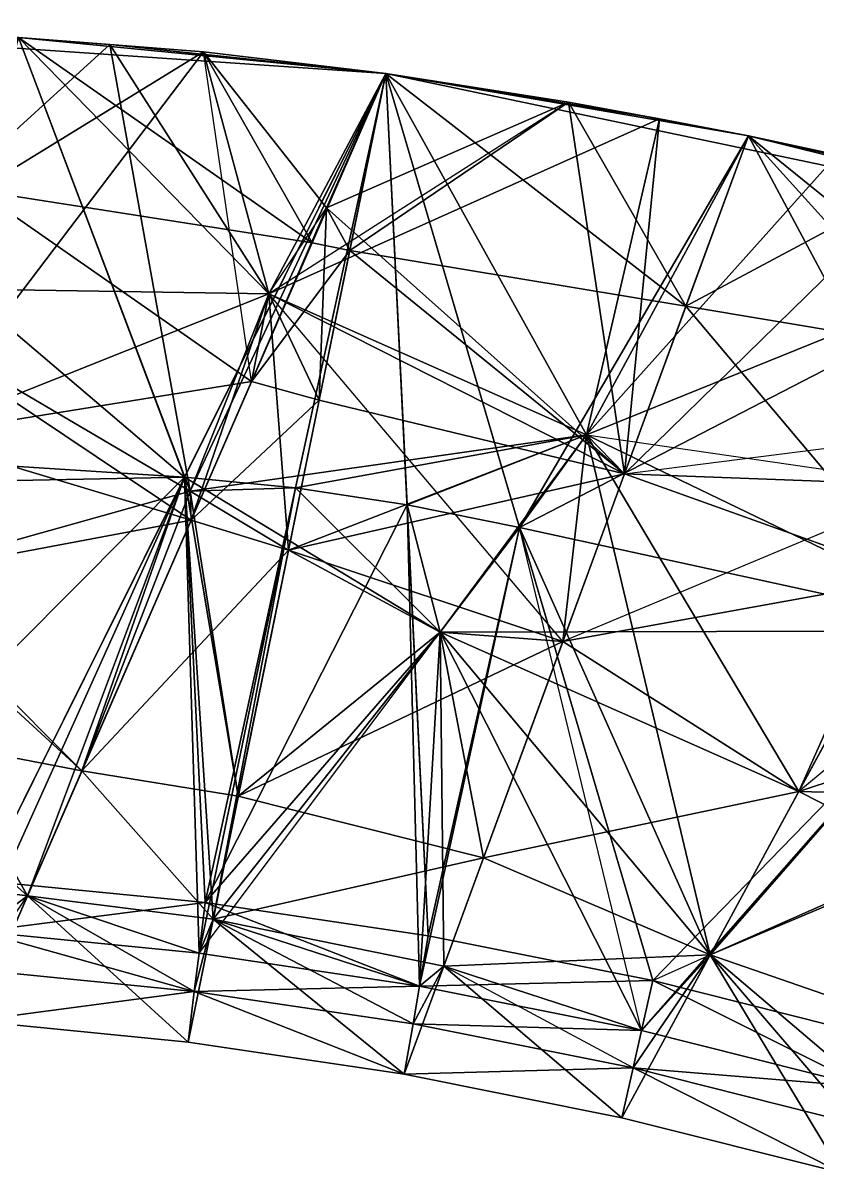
# Model space of a CAD drawing. Extents: x -1.4 to 11.7, y 16.1 to 22.5.
# Drawn here: x 1.549 to 4.86, y 17.688 to 22.48 of the extents above; entities that cross this region are included whole.
import ezdxf

# ---------------------------------------------------------------- set-up
doc = ezdxf.new("R2010")
doc.units = 0
doc.header["$MEASUREMENT"] = 0
for name, color, linetype in [('Boundaries', 101, 'CONTINUOUS'), ('Elements', 151, 'CONTINUOUS'), ('Faces', 20, 'CONTINUOUS')]:
    doc.layers.add(name, color=color, linetype=linetype)

msp = doc.modelspace()

# ---------------------------------------------------------------- linework, layer by layer
at = {"layer": 'Boundaries'}
for points in [[(0, 22.48, 58.95), (3.06, 22.27, 58.95), (1.53, 22.42, 57.86)], [(3.06, 22.27, 58.95), (0, 22.48, 58.95), (0.4608, 18.9518, 59.8327), (1.3829, 18.9062, 59.8331)], [(1.53, 22.42, 55.67), (2.3, 22.36, 55.13), (1.53, 22.42, 54.58), (0.76, 22.46, 55.13)], [(0.76, 22.46, 56.22), (1.53, 22.42, 57.13), (2.3, 22.36, 56.22), (1.53, 22.42, 55.67)], [(1.15, 22.45, 57.58), (1.53, 22.42, 57.86), (1.91, 22.39, 57.58), (1.53, 22.42, 57.13)], [(0.4465, 18.3662, 58.9016), (1.53, 22.42, 54.58), (3.06, 22.27, 54.58), (1.3401, 18.322, 58.902)], [(3.06, 22.27, 58.95), (1.91, 22.39, 57.58), (1.53, 22.42, 57.86)], [(2.3, 22.36, 56.22), (3.06, 22.27, 55.67), (2.3, 22.36, 55.13), (1.53, 22.42, 55.67)], [(1.53, 22.42, 57.13), (1.91, 22.39, 57.58), (3.06, 22.27, 56.77), (2.3, 22.36, 56.22)], [(3.06, 22.27, 54.58), (1.53, 22.42, 54.58), (2.3, 22.36, 55.13)], [(3.06, 22.27, 58.95), (4.2, 22.08, 57.58), (3.06, 22.27, 56.77), (1.91, 22.39, 57.58)], [(3.06, 22.27, 55.67), (3.82, 22.15, 55.13), (3.06, 22.27, 54.58), (2.3, 22.36, 55.13)], [(3.06, 22.27, 56.77), (3.82, 22.15, 56.22), (3.06, 22.27, 55.67), (2.3, 22.36, 56.22)], [(1.3401, 18.322, 58.902), (3.06, 22.27, 54.58), (2.2363, 18.2337, 58.9024)], [(3.06, 22.27, 58.95), (1.3829, 18.9062, 59.8331), (2.3076, 18.815, 59.8335)], [(2.2363, 18.2337, 58.9024), (3.06, 22.27, 54.58), (4.57, 22.01, 54.58), (3.1367, 18.0996, 58.903)], [(3.2367, 18.6767, 59.8341), (3.06, 22.27, 58.95), (2.3076, 18.815, 59.8335)], [(3.06, 22.27, 58.95), (4.57, 22.01, 57.86), (4.2, 22.08, 57.58)], [(3.06, 22.27, 58.95), (6.06, 21.64, 58.95), (4.57, 22.01, 57.86)], [(3.82, 22.15, 56.22), (4.57, 22.01, 55.67), (3.82, 22.15, 55.13), (3.06, 22.27, 55.67)], [(3.06, 22.27, 56.77), (4.2, 22.08, 57.58), (4.57, 22.01, 57.13), (3.82, 22.15, 56.22)], [(4.57, 22.01, 54.58), (3.06, 22.27, 54.58), (3.82, 22.15, 55.13)], [(5.115, 18.2521, 59.834), (6.06, 21.64, 58.95), (3.06, 22.27, 58.95), (4.1719, 18.4897, 59.8345)], [(4.1719, 18.4897, 59.8345), (3.06, 22.27, 58.95), (3.2367, 18.6767, 59.8341)], [(4.57, 22.01, 55.67), (5.32, 21.84, 55.13), (4.57, 22.01, 54.58), (3.82, 22.15, 55.13)], [(3.82, 22.15, 56.22), (4.57, 22.01, 57.13), (5.32, 21.84, 56.22), (4.57, 22.01, 55.67)], [(4.2, 22.08, 57.58), (4.57, 22.01, 57.86), (4.94, 21.93, 57.58), (4.57, 22.01, 57.13)], [(3.1367, 18.0996, 58.903), (4.57, 22.01, 54.58), (6.06, 21.64, 54.58), (4.043, 17.9184, 58.9033)], [(6.06, 21.64, 58.95), (4.94, 21.93, 57.58), (4.57, 22.01, 57.86)], [(5.32, 21.84, 56.22), (6.06, 21.64, 55.67), (5.32, 21.84, 55.13), (4.57, 22.01, 55.67)], [(4.57, 22.01, 57.13), (4.94, 21.93, 57.58), (6.06, 21.64, 56.77), (5.32, 21.84, 56.22)], [(6.06, 21.64, 54.58), (4.57, 22.01, 54.58), (5.32, 21.84, 55.13)], [(4.043, 17.9184, 58.9033), (6.06, 21.64, 54.58), (4.957, 17.6882, 58.9029)], [(2.2817, 18.6036, 59.4949), (1.3673, 18.6938, 59.4945), (1.3829, 18.9062, 59.8331), (2.3076, 18.815, 59.8335)], [(3.2003, 18.4668, 59.4956), (2.2817, 18.6036, 59.4949), (2.3076, 18.815, 59.8335), (3.2367, 18.6767, 59.8341)], [(2.2622, 18.4451, 59.241), (1.3557, 18.5344, 59.2406), (1.3673, 18.6938, 59.4945), (2.2817, 18.6036, 59.4949)], [(4.1251, 18.2819, 59.4959), (3.2003, 18.4668, 59.4956), (3.2367, 18.6767, 59.8341), (4.1719, 18.4897, 59.8345)], [(3.1731, 18.3094, 59.2416), (2.2622, 18.4451, 59.241), (2.2817, 18.6036, 59.4949), (3.2003, 18.4668, 59.4956)], [(2.2363, 18.2337, 58.9024), (1.3401, 18.322, 58.902), (1.3557, 18.5344, 59.2406), (2.2622, 18.4451, 59.241)], [(4.0899, 18.1261, 59.2419), (3.1731, 18.3094, 59.2416), (3.2003, 18.4668, 59.4956), (4.1251, 18.2819, 59.4959)], [(5.0575, 18.0471, 59.4954), (4.1251, 18.2819, 59.4959), (4.1719, 18.4897, 59.8345), (5.115, 18.2521, 59.834)], [(3.1367, 18.0996, 58.903), (2.2363, 18.2337, 58.9024), (2.2622, 18.4451, 59.241), (3.1731, 18.3094, 59.2416)], [(4.043, 17.9184, 58.9033), (3.1367, 18.0996, 58.903), (3.1731, 18.3094, 59.2416), (4.0899, 18.1261, 59.2419)], [(5.0144, 17.8932, 59.2415), (4.0899, 18.1261, 59.2419), (4.1251, 18.2819, 59.4959), (5.0575, 18.0471, 59.4954)], [(4.957, 17.6882, 58.9029), (4.043, 17.9184, 58.9033), (4.0899, 18.1261, 59.2419), (5.0144, 17.8932, 59.2415)]]:
    msp.add_3dface(points, dxfattribs=at)
at = {"layer": 'Elements'}
for points in [[(1.53, 22.42, 57.86), (2.2212, 20.5876, 59.3917), (3.06, 22.27, 58.95), (0, 22.48, 58.95)], [(1.53, 22.42, 57.86), (0.2305, 20.7147, 59.3916), (2.2212, 20.5876, 59.3917), (0, 22.48, 58.95)], [(0.2305, 20.7147, 59.3916), (1.53, 22.42, 57.86), (2.2212, 20.5876, 59.3917), (0.6059, 20.5552, 57.8995)], [(1.53, 22.42, 57.86), (2.2445, 20.5293, 57.8656), (2.2212, 20.5876, 59.3917), (0.6059, 20.5552, 57.8995)], [(0.7995, 21.3798, 57.2914), (2.2445, 20.5293, 57.8656), (1.53, 22.42, 57.86), (0.6059, 20.5552, 57.8995)], [(1.53, 22.42, 57.86), (0.7995, 21.3798, 57.2914), (1.91, 22.39, 57.58), (2.2445, 20.5293, 57.8656)], [(1.91, 22.39, 57.58), (0.7995, 21.3798, 57.2914), (1.53, 22.42, 57.13), (2.5723, 21.3517, 56.9787)], [(1.91, 22.39, 57.58), (1.53, 22.42, 57.86), (1.53, 22.42, 57.13), (0.7995, 21.3798, 57.2914)], [(1.53, 22.42, 57.13), (0.7995, 21.3798, 57.2914), (1.0858, 20.758, 56.3518), (2.5723, 21.3517, 56.9787)], [(0.7995, 21.3798, 57.2914), (2.5723, 21.3517, 56.9787), (1.91, 22.39, 57.58), (2.2445, 20.5293, 57.8656)], [(1.53, 22.42, 55.67), (1.0858, 20.758, 56.3518), (2.3, 22.36, 56.22), (1.53, 22.42, 57.13)], [(1.53, 22.42, 55.67), (1.0858, 20.758, 56.3518), (1.3595, 21.7819, 55.2602), (2.3, 22.36, 56.22)], [(1.0858, 20.758, 56.3518), (2.3, 22.36, 56.22), (1.53, 22.42, 57.13), (2.5723, 21.3517, 56.9787)], [(1.53, 22.42, 54.58), (1.3595, 21.7819, 55.2602), (2.7525, 21.564, 55.3529), (2.3, 22.36, 55.13)], [(1.53, 22.42, 55.67), (1.3595, 21.7819, 55.2602), (2.7525, 21.564, 55.3529), (2.3, 22.36, 56.22)], [(2.3, 22.36, 55.13), (1.3595, 21.7819, 55.2602), (2.7525, 21.564, 55.3529), (1.53, 22.42, 55.67)], [(1.53, 22.42, 55.67), (1.3595, 21.7819, 55.2602), (1.53, 22.42, 54.58), (2.3, 22.36, 55.13)], [(1.53, 22.42, 57.13), (2.3, 22.36, 56.22), (1.91, 22.39, 57.58), (2.5723, 21.3517, 56.9787)], [(2.3, 22.36, 56.22), (2.7525, 21.564, 55.3529), (1.53, 22.42, 55.67), (2.3, 22.36, 55.13)], [(3.06, 22.27, 58.95), (1.53, 22.42, 57.86), (1.91, 22.39, 57.58), (2.2445, 20.5293, 57.8656)], [(2.2212, 20.5876, 59.3917), (1.53, 22.42, 57.86), (3.06, 22.27, 58.95), (2.2445, 20.5293, 57.8656)], [(2.3, 22.36, 55.13), (1.53, 22.42, 54.58), (3.06, 22.27, 54.58), (2.7525, 21.564, 55.3529)], [(3.06, 22.27, 58.95), (1.91, 22.39, 57.58), (3.06, 22.27, 56.77), (2.5723, 21.3517, 56.9787)], [(2.3, 22.36, 56.22), (3.06, 22.27, 56.77), (1.91, 22.39, 57.58), (2.5723, 21.3517, 56.9787)], [(1.91, 22.39, 57.58), (2.5723, 21.3517, 56.9787), (3.06, 22.27, 58.95), (2.2445, 20.5293, 57.8656)], [(1.3595, 21.7819, 55.2602), (2.5006, 20.9859, 55.9858), (2.3, 22.36, 56.22), (1.0858, 20.758, 56.3518)], [(2.5006, 20.9859, 55.9858), (2.3, 22.36, 56.22), (1.0858, 20.758, 56.3518), (2.5723, 21.3517, 56.9787)], [(2.5006, 20.9859, 55.9858), (1.3595, 21.7819, 55.2602), (2.3, 22.36, 56.22), (2.7525, 21.564, 55.3529)], [(2.3, 22.36, 56.22), (2.5723, 21.3517, 56.9787), (2.5006, 20.9859, 55.9858), (2.8133, 21.71, 56.22)], [(2.5006, 20.9859, 55.9858), (2.7525, 21.564, 55.3529), (2.3, 22.36, 56.22), (2.8133, 21.71, 56.22)], [(2.3, 22.36, 56.22), (2.7525, 21.564, 55.3529), (3.06, 22.27, 55.67), (2.8133, 21.71, 56.22)], [(3.06, 22.27, 55.67), (2.7525, 21.564, 55.3529), (2.3, 22.36, 55.13), (3.06, 22.27, 54.58)], [(3.06, 22.27, 56.77), (2.5723, 21.3517, 56.9787), (2.3, 22.36, 56.22), (2.8133, 21.71, 56.22)], [(2.3, 22.36, 56.22), (2.7525, 21.564, 55.3529), (2.3, 22.36, 55.13), (3.06, 22.27, 55.67)], [(3.06, 22.27, 56.77), (2.3, 22.36, 56.22), (3.06, 22.27, 55.67), (2.8133, 21.71, 56.22)], [(2.6839, 20.5432, 59.3916), (2.2212, 20.5876, 59.3917), (3.06, 22.27, 58.95), (2.2445, 20.5293, 57.8656)], [(3.06, 22.27, 58.95), (3.8962, 20.7637, 58.0456), (2.6839, 20.5432, 59.3916), (2.2445, 20.5293, 57.8656)], [(2.5723, 21.3517, 56.9787), (3.8962, 20.7637, 58.0456), (3.06, 22.27, 58.95), (2.2445, 20.5293, 57.8656)], [(3.06, 22.27, 58.95), (3.06, 22.27, 56.77), (4.2, 22.08, 57.58), (2.5723, 21.3517, 56.9787)], [(3.82, 22.15, 56.22), (2.5723, 21.3517, 56.9787), (3.06, 22.27, 56.77), (2.8133, 21.71, 56.22)], [(3.06, 22.27, 58.95), (2.5723, 21.3517, 56.9787), (4.2, 22.08, 57.58), (3.8962, 20.7637, 58.0456)], [(4.2, 22.08, 57.58), (3.06, 22.27, 56.77), (3.82, 22.15, 56.22), (2.5723, 21.3517, 56.9787)], [(3.1484, 20.4729, 59.3922), (2.6839, 20.5432, 59.3916), (3.06, 22.27, 58.95), (3.8962, 20.7637, 58.0456)], [(3.06, 22.27, 55.67), (2.7525, 21.564, 55.3529), (2.9094, 21.532, 55.3703), (2.8133, 21.71, 56.22)], [(3.06, 22.27, 54.58), (2.9094, 21.532, 55.3703), (3.06, 22.27, 55.67), (2.7525, 21.564, 55.3529)], [(2.9094, 21.532, 55.3703), (3.82, 22.15, 56.22), (3.06, 22.27, 55.67), (2.8133, 21.71, 56.22)], [(3.82, 22.15, 56.22), (3.06, 22.27, 56.77), (3.06, 22.27, 55.67), (2.8133, 21.71, 56.22)], [(2.9094, 21.532, 55.3703), (3.06, 22.27, 54.58), (3.06, 22.27, 55.67), (3.82, 22.15, 55.13)], [(3.06, 22.27, 55.67), (2.9094, 21.532, 55.3703), (3.82, 22.15, 55.13), (3.82, 22.15, 56.22)], [(3.06, 22.27, 54.58), (4.3097, 21.2999, 55.365), (3.82, 22.15, 55.13), (2.9094, 21.532, 55.3703)], [(3.06, 22.27, 54.58), (4.3097, 21.2999, 55.365), (4.57, 22.01, 54.58), (3.82, 22.15, 55.13)], [(3.1484, 20.4729, 59.3922), (3.06, 22.27, 58.95), (3.6165, 20.3781, 59.3926), (3.8962, 20.7637, 58.0456)], [(3.6165, 20.3781, 59.3926), (3.06, 22.27, 58.95), (4.57, 22.01, 57.86), (3.8962, 20.7637, 58.0456)], [(4.57, 22.01, 57.86), (3.06, 22.27, 58.95), (4.2, 22.08, 57.58), (3.8962, 20.7637, 58.0456)], [(4.57, 22.01, 57.86), (3.6165, 20.3781, 59.3926), (6.06, 21.64, 58.95), (3.06, 22.27, 58.95)], [(4.0539, 20.602, 56.1366), (4.2, 22.08, 57.58), (3.82, 22.15, 56.22), (2.5723, 21.3517, 56.9787)], [(2.8133, 21.71, 56.22), (4.0539, 20.602, 56.1366), (3.82, 22.15, 56.22), (2.5723, 21.3517, 56.9787)], [(2.8133, 21.71, 56.22), (4.0539, 20.602, 56.1366), (2.9094, 21.532, 55.3703), (3.82, 22.15, 56.22)], [(4.3097, 21.2999, 55.365), (4.0539, 20.602, 56.1366), (3.82, 22.15, 56.22), (2.9094, 21.532, 55.3703)], [(3.82, 22.15, 55.13), (4.3097, 21.2999, 55.365), (3.82, 22.15, 56.22), (2.9094, 21.532, 55.3703)], [(4.3097, 21.2999, 55.365), (3.82, 22.15, 55.13), (3.82, 22.15, 56.22), (4.57, 22.01, 55.67)], [(3.82, 22.15, 56.22), (4.0539, 20.602, 56.1366), (4.3097, 21.2999, 55.365), (4.57, 22.01, 55.67)], [(4.2, 22.08, 57.58), (4.0539, 20.602, 56.1366), (3.82, 22.15, 56.22), (4.57, 22.01, 57.13)], [(4.57, 22.01, 57.13), (3.82, 22.15, 56.22), (4.57, 22.01, 55.67), (4.0539, 20.602, 56.1366)], [(3.82, 22.15, 55.13), (4.3097, 21.2999, 55.365), (4.57, 22.01, 54.58), (4.57, 22.01, 55.67)], [(4.2, 22.08, 57.58), (4.0539, 20.602, 56.1366), (3.8962, 20.7637, 58.0456), (2.5723, 21.3517, 56.9787)], [(4.57, 22.01, 57.86), (4.2, 22.08, 57.58), (4.57, 22.01, 57.13), (3.8962, 20.7637, 58.0456)], [(4.2, 22.08, 57.58), (4.0539, 20.602, 56.1366), (4.57, 22.01, 57.13), (3.8962, 20.7637, 58.0456)], [(6.06, 21.64, 58.95), (3.6165, 20.3781, 59.3926), (4.57, 22.01, 57.86), (3.8962, 20.7637, 58.0456)], [(4.57, 22.01, 57.86), (5.3491, 20.5527, 57.6741), (6.06, 21.64, 58.95), (3.8962, 20.7637, 58.0456)], [(4.94, 21.93, 57.58), (5.3491, 20.5527, 57.6741), (4.57, 22.01, 57.86), (3.8962, 20.7637, 58.0456)], [(4.57, 22.01, 57.13), (5.3491, 20.5527, 57.6741), (4.94, 21.93, 57.58), (3.8962, 20.7637, 58.0456)], [(4.0539, 20.602, 56.1366), (3.8962, 20.7637, 58.0456), (5.3491, 20.5527, 57.6741), (4.57, 22.01, 57.13)], [(4.57, 22.01, 57.13), (4.94, 21.93, 57.58), (4.57, 22.01, 57.86), (3.8962, 20.7637, 58.0456)], [(5.32, 21.84, 56.22), (4.0539, 20.602, 56.1366), (4.57, 22.01, 55.67), (4.3097, 21.2999, 55.365)], [(5.3491, 20.5527, 57.6741), (4.0539, 20.602, 56.1366), (4.57, 22.01, 57.13), (5.6585, 20.8057, 56.8363)], [(5.32, 21.84, 56.22), (4.57, 22.01, 57.13), (4.57, 22.01, 55.67), (4.0539, 20.602, 56.1366)], [(5.32, 21.84, 56.22), (4.0539, 20.602, 56.1366), (5.6585, 20.8057, 56.8363), (4.57, 22.01, 57.13)], [(5.32, 21.84, 55.13), (4.3097, 21.2999, 55.365), (4.57, 22.01, 54.58), (5.7452, 21.0592, 55.2547)], [(4.3097, 21.2999, 55.365), (5.32, 21.84, 56.22), (5.32, 21.84, 55.13), (4.57, 22.01, 55.67)], [(5.32, 21.84, 55.13), (4.3097, 21.2999, 55.365), (4.57, 22.01, 55.67), (4.57, 22.01, 54.58)], [(4.57, 22.01, 54.58), (5.7452, 21.0592, 55.2547), (6.06, 21.64, 54.58), (5.32, 21.84, 55.13)], [(6.06, 21.64, 58.95), (4.57, 22.01, 57.86), (4.94, 21.93, 57.58), (5.3491, 20.5527, 57.6741)], [(5.32, 21.84, 56.22), (4.94, 21.93, 57.58), (4.57, 22.01, 57.13), (5.6585, 20.8057, 56.8363)], [(4.94, 21.93, 57.58), (5.3491, 20.5527, 57.6741), (4.57, 22.01, 57.13), (5.6585, 20.8057, 56.8363)], [(5.32, 21.84, 56.22), (4.0539, 20.602, 56.1366), (4.3097, 21.2999, 55.365), (5.2627, 20.1688, 56.2891)], [(4.0539, 20.602, 56.1366), (5.32, 21.84, 56.22), (5.6585, 20.8057, 56.8363), (5.2627, 20.1688, 56.2891)], [(5.32, 21.84, 56.22), (5.7452, 21.0592, 55.2547), (5.2627, 20.1688, 56.2891), (4.3097, 21.2999, 55.365)], [(5.32, 21.84, 56.22), (4.3097, 21.2999, 55.365), (5.32, 21.84, 55.13), (5.7452, 21.0592, 55.2547)], [(2.7821, 20.9081, 56.0384), (2.9094, 21.532, 55.3703), (2.5006, 20.9859, 55.9858), (2.8133, 21.71, 56.22)], [(2.5006, 20.9859, 55.9858), (2.5723, 21.3517, 56.9787), (2.7821, 20.9081, 56.0384), (2.8133, 21.71, 56.22)], [(2.9094, 21.532, 55.3703), (2.7525, 21.564, 55.3529), (2.5006, 20.9859, 55.9858), (2.8133, 21.71, 56.22)], [(2.8133, 21.71, 56.22), (4.0539, 20.602, 56.1366), (2.5723, 21.3517, 56.9787), (2.7821, 20.9081, 56.0384)], [(4.0539, 20.602, 56.1366), (2.8133, 21.71, 56.22), (2.9094, 21.532, 55.3703), (2.7821, 20.9081, 56.0384)], [(5.5877, 19.9467, 59.3918), (3.6165, 20.3781, 59.3926), (6.06, 21.64, 58.95), (3.8962, 20.7637, 58.0456)], [(6.06, 21.64, 58.95), (5.3491, 20.5527, 57.6741), (5.5877, 19.9467, 59.3918), (3.8962, 20.7637, 58.0456)], [(0.926, 20.1602, 56.9891), (2.2445, 20.5293, 57.8656), (0.7995, 21.3798, 57.2914), (0.6059, 20.5552, 57.8995)], [(2.2489, 20.4081, 56.6183), (0.7995, 21.3798, 57.2914), (0.926, 20.1602, 56.9891), (2.2445, 20.5293, 57.8656)], [(2.2489, 20.4081, 56.6183), (2.5723, 21.3517, 56.9787), (0.7995, 21.3798, 57.2914), (2.2445, 20.5293, 57.8656)], [(1.0858, 20.758, 56.3518), (0.7995, 21.3798, 57.2914), (2.2489, 20.4081, 56.6183), (2.5723, 21.3517, 56.9787)], [(0.926, 20.1602, 56.9891), (2.2489, 20.4081, 56.6183), (1.0858, 20.758, 56.3518), (0.7995, 21.3798, 57.2914)], [(2.5006, 20.9859, 55.9858), (1.0858, 20.758, 56.3518), (2.2489, 20.4081, 56.6183), (2.5723, 21.3517, 56.9787)], [(2.6546, 20.2836, 56.7072), (3.8962, 20.7637, 58.0456), (2.5723, 21.3517, 56.9787), (2.2445, 20.5293, 57.8656)], [(2.6546, 20.2836, 56.7072), (2.5723, 21.3517, 56.9787), (2.2489, 20.4081, 56.6183), (2.2445, 20.5293, 57.8656)], [(2.6546, 20.2836, 56.7072), (2.7821, 20.9081, 56.0384), (2.2489, 20.4081, 56.6183), (2.5723, 21.3517, 56.9787)], [(2.5006, 20.9859, 55.9858), (2.2489, 20.4081, 56.6183), (2.7821, 20.9081, 56.0384), (2.5723, 21.3517, 56.9787)], [(2.6546, 20.2836, 56.7072), (3.7977, 19.9029, 56.9095), (4.0539, 20.602, 56.1366), (2.5723, 21.3517, 56.9787)], [(2.5723, 21.3517, 56.9787), (2.7821, 20.9081, 56.0384), (4.0539, 20.602, 56.1366), (2.6546, 20.2836, 56.7072)], [(3.7977, 19.9029, 56.9095), (2.5723, 21.3517, 56.9787), (2.6546, 20.2836, 56.7072), (3.8962, 20.7637, 58.0456)], [(3.8962, 20.7637, 58.0456), (4.0539, 20.602, 56.1366), (3.7977, 19.9029, 56.9095), (2.5723, 21.3517, 56.9787)], [(5.2627, 20.1688, 56.2891), (4.0539, 20.602, 56.1366), (5.3491, 20.5527, 57.6741), (5.6585, 20.8057, 56.8363)], [(2.6839, 20.5432, 59.3916), (2.2445, 20.5293, 57.8656), (3.8962, 20.7637, 58.0456), (3.2855, 19.9421, 58.4413)], [(3.8962, 20.7637, 58.0456), (2.2445, 20.5293, 57.8656), (2.6546, 20.2836, 56.7072), (3.2855, 19.9421, 58.4413)], [(3.7977, 19.9029, 56.9095), (3.8962, 20.7637, 58.0456), (2.6546, 20.2836, 56.7072), (3.2855, 19.9421, 58.4413)], [(2.6839, 20.5432, 59.3916), (3.8962, 20.7637, 58.0456), (3.1484, 20.4729, 59.3922), (3.2855, 19.9421, 58.4413)], [(3.1484, 20.4729, 59.3922), (3.8962, 20.7637, 58.0456), (3.6165, 20.3781, 59.3926), (3.2855, 19.9421, 58.4413)], [(4.7795, 19.2773, 57.3248), (3.8962, 20.7637, 58.0456), (3.7977, 19.9029, 56.9095), (3.2855, 19.9421, 58.4413)], [(4.4111, 18.5975, 58.1144), (3.8962, 20.7637, 58.0456), (4.7795, 19.2773, 57.3248), (3.2855, 19.9421, 58.4413)], [(3.6165, 20.3781, 59.3926), (3.8962, 20.7637, 58.0456), (5.5877, 19.9467, 59.3918), (3.2855, 19.9421, 58.4413)], [(5.5877, 19.9467, 59.3918), (3.8962, 20.7637, 58.0456), (4.4111, 18.5975, 58.1144), (3.2855, 19.9421, 58.4413)], [(4.7795, 19.2773, 57.3248), (5.3491, 20.5527, 57.6741), (3.7977, 19.9029, 56.9095), (3.8962, 20.7637, 58.0456)], [(3.8962, 20.7637, 58.0456), (4.0539, 20.602, 56.1366), (5.3491, 20.5527, 57.6741), (3.7977, 19.9029, 56.9095)], [(5.5877, 19.9467, 59.3918), (5.3491, 20.5527, 57.6741), (4.7795, 19.2773, 57.3248), (3.8962, 20.7637, 58.0456)], [(4.4111, 18.5975, 58.1144), (5.5877, 19.9467, 59.3918), (4.7795, 19.2773, 57.3248), (3.8962, 20.7637, 58.0456)], [(0.6061, 18.9633, 58.2651), (1.3829, 18.9062, 59.8331), (2.2212, 20.5876, 59.3917), (0.2305, 20.7147, 59.3916)], [(0.6061, 18.9633, 58.2651), (2.2212, 20.5876, 59.3917), (0.6059, 20.5552, 57.8995), (0.2305, 20.7147, 59.3916)], [(2.2212, 20.5876, 59.3917), (0.6061, 18.9633, 58.2651), (0.6059, 20.5552, 57.8995), (1.5674, 18.8437, 58.3309)], [(2.2212, 20.5876, 59.3917), (2.2445, 20.5293, 57.8656), (1.7943, 19.3645, 57.7607), (0.6059, 20.5552, 57.8995)], [(2.2212, 20.5876, 59.3917), (1.7943, 19.3645, 57.7607), (1.5674, 18.8437, 58.3309), (0.6059, 20.5552, 57.8995)], [(1.3673, 18.6938, 59.4945), (2.2212, 20.5876, 59.3917), (0.6061, 18.9633, 58.2651), (1.3829, 18.9062, 59.8331)], [(2.2212, 20.5876, 59.3917), (1.3673, 18.6938, 59.4945), (0.6061, 18.9633, 58.2651), (1.5674, 18.8437, 58.3309)], [(2.2212, 20.5876, 59.3917), (1.5674, 18.8437, 58.3309), (2.2817, 18.6036, 59.4949), (1.3673, 18.6938, 59.4945)], [(2.2817, 18.6036, 59.4949), (2.2212, 20.5876, 59.3917), (1.3673, 18.6938, 59.4945), (2.3076, 18.815, 59.8335)], [(2.2212, 20.5876, 59.3917), (1.3673, 18.6938, 59.4945), (2.3076, 18.815, 59.8335), (1.3829, 18.9062, 59.8331)], [(2.2212, 20.5876, 59.3917), (2.3409, 18.7461, 58.3537), (2.2817, 18.6036, 59.4949), (1.5674, 18.8437, 58.3309)], [(2.3409, 18.7461, 58.3537), (2.2212, 20.5876, 59.3917), (1.7943, 19.3645, 57.7607), (1.5674, 18.8437, 58.3309)], [(2.4454, 19.2581, 57.8054), (1.7943, 19.3645, 57.7607), (2.2212, 20.5876, 59.3917), (2.2445, 20.5293, 57.8656)], [(2.2212, 20.5876, 59.3917), (2.4454, 19.2581, 57.8054), (2.3409, 18.7461, 58.3537), (1.7943, 19.3645, 57.7607)], [(2.3409, 18.7461, 58.3537), (2.6839, 20.5432, 59.3916), (2.2212, 20.5876, 59.3917), (2.2817, 18.6036, 59.4949)], [(2.6839, 20.5432, 59.3916), (2.3409, 18.7461, 58.3537), (2.2212, 20.5876, 59.3917), (3.2855, 19.9421, 58.4413)], [(2.2817, 18.6036, 59.4949), (2.6839, 20.5432, 59.3916), (2.2212, 20.5876, 59.3917), (2.3076, 18.815, 59.8335)], [(2.3409, 18.7461, 58.3537), (2.4454, 19.2581, 57.8054), (2.2212, 20.5876, 59.3917), (3.2855, 19.9421, 58.4413)], [(2.2212, 20.5876, 59.3917), (2.2445, 20.5293, 57.8656), (2.6839, 20.5432, 59.3916), (3.2855, 19.9421, 58.4413)], [(2.4454, 19.2581, 57.8054), (2.2445, 20.5293, 57.8656), (2.2212, 20.5876, 59.3917), (3.2855, 19.9421, 58.4413)], [(4.0539, 20.602, 56.1366), (5.2627, 20.1688, 56.2891), (5.3491, 20.5527, 57.6741), (3.7977, 19.9029, 56.9095)], [(1.7943, 19.3645, 57.7607), (2.2445, 20.5293, 57.8656), (0.926, 20.1602, 56.9891), (0.6059, 20.5552, 57.8995)], [(0.926, 20.1602, 56.9891), (0.766, 19.5613, 57.6275), (1.7943, 19.3645, 57.7607), (0.6059, 20.5552, 57.8995)], [(0.766, 19.5613, 57.6275), (0.6061, 18.9633, 58.2651), (1.5674, 18.8437, 58.3309), (0.6059, 20.5552, 57.8995)], [(1.7943, 19.3645, 57.7607), (0.766, 19.5613, 57.6275), (1.5674, 18.8437, 58.3309), (0.6059, 20.5552, 57.8995)], [(0.926, 20.1602, 56.9891), (1.7943, 19.3645, 57.7607), (2.2489, 20.4081, 56.6183), (2.2445, 20.5293, 57.8656)], [(2.6546, 20.2836, 56.7072), (1.7943, 19.3645, 57.7607), (2.4454, 19.2581, 57.8054), (2.2445, 20.5293, 57.8656)], [(2.2489, 20.4081, 56.6183), (1.7943, 19.3645, 57.7607), (2.6546, 20.2836, 56.7072), (2.2445, 20.5293, 57.8656)], [(2.6546, 20.2836, 56.7072), (2.2445, 20.5293, 57.8656), (2.4454, 19.2581, 57.8054), (3.2855, 19.9421, 58.4413)], [(2.6839, 20.5432, 59.3916), (2.2817, 18.6036, 59.4949), (2.3409, 18.7461, 58.3537), (3.2855, 19.9421, 58.4413)], [(2.6839, 20.5432, 59.3916), (2.3076, 18.815, 59.8335), (2.2817, 18.6036, 59.4949), (3.2855, 19.9421, 58.4413)], [(3.1484, 20.4729, 59.3922), (2.3076, 18.815, 59.8335), (2.6839, 20.5432, 59.3916), (3.2855, 19.9421, 58.4413)], [(3.7977, 19.9029, 56.9095), (4.7795, 19.2773, 57.3248), (5.2627, 20.1688, 56.2891), (5.3491, 20.5527, 57.6741)], [(4.7795, 19.2773, 57.3248), (5.9507, 19.2468, 58.3937), (5.3237, 19.0019, 57.4657), (5.3491, 20.5527, 57.6741)], [(5.5877, 19.9467, 59.3918), (5.9507, 19.2468, 58.3937), (4.7795, 19.2773, 57.3248), (5.3491, 20.5527, 57.6741)], [(4.7795, 19.2773, 57.3248), (5.464, 19.5048, 56.9157), (5.2627, 20.1688, 56.2891), (5.3491, 20.5527, 57.6741)], [(5.3237, 19.0019, 57.4657), (4.7795, 19.2773, 57.3248), (5.3491, 20.5527, 57.6741), (5.464, 19.5048, 56.9157)], [(3.1484, 20.4729, 59.3922), (3.2003, 18.4668, 59.4956), (2.3076, 18.815, 59.8335), (3.2855, 19.9421, 58.4413)], [(3.2003, 18.4668, 59.4956), (3.1484, 20.4729, 59.3922), (2.3076, 18.815, 59.8335), (3.2367, 18.6767, 59.8341)], [(3.1484, 20.4729, 59.3922), (3.6165, 20.3781, 59.3926), (3.2003, 18.4668, 59.4956), (3.2855, 19.9421, 58.4413)], [(3.6165, 20.3781, 59.3926), (3.1484, 20.4729, 59.3922), (3.2003, 18.4668, 59.4956), (3.2367, 18.6767, 59.8341)], [(4.1251, 18.2819, 59.4959), (3.2003, 18.4668, 59.4956), (3.6165, 20.3781, 59.3926), (3.2855, 19.9421, 58.4413)], [(3.2003, 18.4668, 59.4956), (4.1251, 18.2819, 59.4959), (3.6165, 20.3781, 59.3926), (4.1719, 18.4897, 59.8345)], [(3.2003, 18.4668, 59.4956), (3.6165, 20.3781, 59.3926), (3.2367, 18.6767, 59.8341), (4.1719, 18.4897, 59.8345)], [(3.6165, 20.3781, 59.3926), (4.4111, 18.5975, 58.1144), (4.1251, 18.2819, 59.4959), (3.2855, 19.9421, 58.4413)], [(3.6165, 20.3781, 59.3926), (5.5877, 19.9467, 59.3918), (4.4111, 18.5975, 58.1144), (3.2855, 19.9421, 58.4413)], [(4.1719, 18.4897, 59.8345), (4.4111, 18.5975, 58.1144), (4.1251, 18.2819, 59.4959), (3.6165, 20.3781, 59.3926)], [(4.1719, 18.4897, 59.8345), (4.4111, 18.5975, 58.1144), (3.6165, 20.3781, 59.3926), (5.5877, 19.9467, 59.3918)], [(2.4454, 19.2581, 57.8054), (3.7977, 19.9029, 56.9095), (2.6546, 20.2836, 56.7072), (3.2855, 19.9421, 58.4413)], [(2.3409, 18.7461, 58.3537), (2.2817, 18.6036, 59.4949), (3.2003, 18.4668, 59.4956), (3.2855, 19.9421, 58.4413)], [(2.3076, 18.815, 59.8335), (3.2003, 18.4668, 59.4956), (2.2817, 18.6036, 59.4949), (3.2855, 19.9421, 58.4413)], [(3.467, 19.0008, 57.9067), (2.4454, 19.2581, 57.8054), (2.3409, 18.7461, 58.3537), (3.2855, 19.9421, 58.4413)], [(3.2855, 19.9421, 58.4413), (3.302, 18.5506, 58.4044), (2.3409, 18.7461, 58.3537), (3.467, 19.0008, 57.9067)], [(3.302, 18.5506, 58.4044), (2.3409, 18.7461, 58.3537), (3.2003, 18.4668, 59.4956), (3.2855, 19.9421, 58.4413)], [(3.7977, 19.9029, 56.9095), (2.4454, 19.2581, 57.8054), (3.467, 19.0008, 57.9067), (3.2855, 19.9421, 58.4413)], [(3.302, 18.5506, 58.4044), (4.1251, 18.2819, 59.4959), (3.2855, 19.9421, 58.4413), (3.2003, 18.4668, 59.4956)], [(4.7795, 19.2773, 57.3248), (3.7977, 19.9029, 56.9095), (3.467, 19.0008, 57.9067), (3.2855, 19.9421, 58.4413)], [(3.2855, 19.9421, 58.4413), (3.302, 18.5506, 58.4044), (4.4111, 18.5975, 58.1144), (4.1251, 18.2819, 59.4959)], [(3.302, 18.5506, 58.4044), (3.2855, 19.9421, 58.4413), (4.4111, 18.5975, 58.1144), (3.467, 19.0008, 57.9067)], [(4.7795, 19.2773, 57.3248), (3.467, 19.0008, 57.9067), (4.4111, 18.5975, 58.1144), (3.2855, 19.9421, 58.4413)], [(5.0575, 18.0471, 59.4954), (5.5877, 19.9467, 59.3918), (4.1251, 18.2819, 59.4959), (4.1719, 18.4897, 59.8345)], [(5.0575, 18.0471, 59.4954), (4.4111, 18.5975, 58.1144), (4.1251, 18.2819, 59.4959), (5.5877, 19.9467, 59.3918)], [(4.1719, 18.4897, 59.8345), (4.4111, 18.5975, 58.1144), (5.5877, 19.9467, 59.3918), (4.1251, 18.2819, 59.4959)], [(5.5877, 19.9467, 59.3918), (5.0575, 18.0471, 59.4954), (5.115, 18.2521, 59.834), (4.1719, 18.4897, 59.8345)], [(5.0575, 18.0471, 59.4954), (5.1403, 18.345, 58.1843), (4.4111, 18.5975, 58.1144), (5.5877, 19.9467, 59.3918)], [(5.5877, 19.9467, 59.3918), (5.1403, 18.345, 58.1843), (4.4111, 18.5975, 58.1144), (5.9507, 19.2468, 58.3937)], [(5.5877, 19.9467, 59.3918), (4.4111, 18.5975, 58.1144), (4.7795, 19.2773, 57.3248), (5.9507, 19.2468, 58.3937)], [(4.4111, 18.5975, 58.1144), (5.3237, 19.0019, 57.4657), (4.7795, 19.2773, 57.3248), (5.9507, 19.2468, 58.3937)], [(5.1403, 18.345, 58.1843), (5.3237, 19.0019, 57.4657), (4.4111, 18.5975, 58.1144), (5.9507, 19.2468, 58.3937)], [(1.3401, 18.322, 58.902), (0.6061, 18.9633, 58.2651), (1.3557, 18.5344, 59.2406), (1.5674, 18.8437, 58.3309)], [(0.6061, 18.9633, 58.2651), (1.5674, 18.8437, 58.3309), (1.3673, 18.6938, 59.4945), (1.3557, 18.5344, 59.2406)], [(1.3401, 18.322, 58.902), (2.2622, 18.4451, 59.241), (2.2363, 18.2337, 58.9024), (1.5674, 18.8437, 58.3309)], [(1.3401, 18.322, 58.902), (1.3557, 18.5344, 59.2406), (2.2622, 18.4451, 59.241), (1.5674, 18.8437, 58.3309)], [(1.3673, 18.6938, 59.4945), (1.5674, 18.8437, 58.3309), (2.2622, 18.4451, 59.241), (1.3557, 18.5344, 59.2406)], [(2.2817, 18.6036, 59.4949), (1.5674, 18.8437, 58.3309), (2.2622, 18.4451, 59.241), (1.3673, 18.6938, 59.4945)], [(2.2817, 18.6036, 59.4949), (2.3409, 18.7461, 58.3537), (2.2622, 18.4451, 59.241), (1.5674, 18.8437, 58.3309)], [(2.2363, 18.2337, 58.9024), (1.5674, 18.8437, 58.3309), (2.2622, 18.4451, 59.241), (2.3409, 18.7461, 58.3537)], [(2.2363, 18.2337, 58.9024), (2.2622, 18.4451, 59.241), (3.1367, 18.0996, 58.903), (2.3409, 18.7461, 58.3537)], [(3.1731, 18.3094, 59.2416), (2.3409, 18.7461, 58.3537), (3.1367, 18.0996, 58.903), (2.2622, 18.4451, 59.241)], [(2.2817, 18.6036, 59.4949), (2.3409, 18.7461, 58.3537), (3.2003, 18.4668, 59.4956), (2.2622, 18.4451, 59.241)], [(3.2003, 18.4668, 59.4956), (2.3409, 18.7461, 58.3537), (3.1731, 18.3094, 59.2416), (2.2622, 18.4451, 59.241)], [(2.3409, 18.7461, 58.3537), (3.302, 18.5506, 58.4044), (3.2003, 18.4668, 59.4956), (3.1731, 18.3094, 59.2416)], [(3.1367, 18.0996, 58.903), (2.3409, 18.7461, 58.3537), (3.1731, 18.3094, 59.2416), (3.302, 18.5506, 58.4044)], [(4.1251, 18.2819, 59.4959), (3.302, 18.5506, 58.4044), (4.4111, 18.5975, 58.1144), (4.0899, 18.1261, 59.2419)], [(4.0899, 18.1261, 59.2419), (4.043, 17.9184, 58.9033), (3.302, 18.5506, 58.4044), (4.4111, 18.5975, 58.1144)], [(4.957, 17.6882, 58.9029), (4.0899, 18.1261, 59.2419), (4.4111, 18.5975, 58.1144), (4.043, 17.9184, 58.9033)], [(5.0575, 18.0471, 59.4954), (4.4111, 18.5975, 58.1144), (5.0144, 17.8932, 59.2415), (4.0899, 18.1261, 59.2419)], [(4.4111, 18.5975, 58.1144), (5.0575, 18.0471, 59.4954), (4.1251, 18.2819, 59.4959), (4.0899, 18.1261, 59.2419)], [(5.0144, 17.8932, 59.2415), (4.4111, 18.5975, 58.1144), (4.957, 17.6882, 58.9029), (4.0899, 18.1261, 59.2419)], [(4.957, 17.6882, 58.9029), (4.4111, 18.5975, 58.1144), (5.0144, 17.8932, 59.2415), (5.1403, 18.345, 58.1843)], [(5.1403, 18.345, 58.1843), (5.0575, 18.0471, 59.4954), (4.4111, 18.5975, 58.1144), (5.0144, 17.8932, 59.2415)], [(3.1367, 18.0996, 58.903), (3.1731, 18.3094, 59.2416), (4.0899, 18.1261, 59.2419), (3.302, 18.5506, 58.4044)], [(3.1367, 18.0996, 58.903), (4.0899, 18.1261, 59.2419), (4.043, 17.9184, 58.9033), (3.302, 18.5506, 58.4044)], [(4.0899, 18.1261, 59.2419), (3.302, 18.5506, 58.4044), (3.1731, 18.3094, 59.2416), (4.1251, 18.2819, 59.4959)], [(4.1251, 18.2819, 59.4959), (3.302, 18.5506, 58.4044), (3.1731, 18.3094, 59.2416), (3.2003, 18.4668, 59.4956)]]:
    msp.add_3dface(points, dxfattribs=at)
at = {"layer": 'Faces'}
for points in [[(3.06, 22.27, 58.95), (0, 22.48, 58.95), (1.53, 22.42, 57.86)], [(0.2305, 20.7147, 59.3916), (0, 22.48, 58.95), (2.2212, 20.5876, 59.3917)], [(2.2212, 20.5876, 59.3917), (0, 22.48, 58.95), (3.06, 22.27, 58.95)], [(1.53, 22.42, 54.58), (1.3595, 21.7819, 55.2602), (2.7525, 21.564, 55.3529)], [(3.06, 22.27, 58.95), (1.53, 22.42, 57.86), (1.91, 22.39, 57.58)], [(1.91, 22.39, 57.58), (1.53, 22.42, 57.86), (1.53, 22.42, 57.13)], [(1.53, 22.42, 54.58), (2.3, 22.36, 55.13), (1.53, 22.42, 55.67)], [(1.53, 22.42, 55.67), (2.3, 22.36, 55.13), (2.3, 22.36, 56.22)], [(2.3, 22.36, 56.22), (1.53, 22.42, 57.13), (1.53, 22.42, 55.67)], [(1.53, 22.42, 57.13), (2.3, 22.36, 56.22), (1.91, 22.39, 57.58)], [(2.3, 22.36, 55.13), (1.53, 22.42, 54.58), (3.06, 22.27, 54.58)], [(1.53, 22.42, 54.58), (2.7525, 21.564, 55.3529), (3.06, 22.27, 54.58)], [(3.06, 22.27, 58.95), (1.91, 22.39, 57.58), (3.06, 22.27, 56.77)], [(2.3, 22.36, 56.22), (3.06, 22.27, 56.77), (1.91, 22.39, 57.58)], [(2.3, 22.36, 55.13), (3.06, 22.27, 54.58), (3.06, 22.27, 55.67)], [(2.3, 22.36, 55.13), (3.06, 22.27, 55.67), (2.3, 22.36, 56.22)], [(3.06, 22.27, 56.77), (2.3, 22.36, 56.22), (3.06, 22.27, 55.67)], [(2.6839, 20.5432, 59.3916), (2.2212, 20.5876, 59.3917), (3.06, 22.27, 58.95)], [(3.1484, 20.4729, 59.3922), (2.6839, 20.5432, 59.3916), (3.06, 22.27, 58.95)], [(3.06, 22.27, 54.58), (2.7525, 21.564, 55.3529), (2.9094, 21.532, 55.3703)], [(3.06, 22.27, 54.58), (2.9094, 21.532, 55.3703), (4.3097, 21.2999, 55.365)], [(4.57, 22.01, 57.86), (3.06, 22.27, 58.95), (4.2, 22.08, 57.58)], [(6.06, 21.64, 58.95), (3.06, 22.27, 58.95), (4.57, 22.01, 57.86)], [(3.06, 22.27, 58.95), (3.06, 22.27, 56.77), (4.2, 22.08, 57.58)], [(3.06, 22.27, 54.58), (3.82, 22.15, 55.13), (3.06, 22.27, 55.67)], [(3.82, 22.15, 55.13), (3.82, 22.15, 56.22), (3.06, 22.27, 55.67)], [(3.82, 22.15, 56.22), (3.06, 22.27, 56.77), (3.06, 22.27, 55.67)], [(4.2, 22.08, 57.58), (3.06, 22.27, 56.77), (3.82, 22.15, 56.22)], [(4.57, 22.01, 54.58), (3.82, 22.15, 55.13), (3.06, 22.27, 54.58)], [(3.6165, 20.3781, 59.3926), (3.06, 22.27, 58.95), (6.06, 21.64, 58.95)], [(3.1484, 20.4729, 59.3922), (3.06, 22.27, 58.95), (3.6165, 20.3781, 59.3926)], [(3.06, 22.27, 54.58), (4.3097, 21.2999, 55.365), (4.57, 22.01, 54.58)], [(4.57, 22.01, 54.58), (4.57, 22.01, 55.67), (3.82, 22.15, 55.13)], [(3.82, 22.15, 55.13), (4.57, 22.01, 55.67), (3.82, 22.15, 56.22)], [(4.57, 22.01, 57.13), (3.82, 22.15, 56.22), (4.57, 22.01, 55.67)], [(3.82, 22.15, 56.22), (4.57, 22.01, 57.13), (4.2, 22.08, 57.58)], [(4.57, 22.01, 57.86), (4.2, 22.08, 57.58), (4.57, 22.01, 57.13)], [(4.3097, 21.2999, 55.365), (5.7452, 21.0592, 55.2547), (4.57, 22.01, 54.58)], [(4.57, 22.01, 57.13), (4.94, 21.93, 57.58), (4.57, 22.01, 57.86)], [(6.06, 21.64, 58.95), (4.57, 22.01, 57.86), (4.94, 21.93, 57.58)], [(4.57, 22.01, 55.67), (4.57, 22.01, 54.58), (5.32, 21.84, 55.13)], [(5.32, 21.84, 56.22), (4.57, 22.01, 55.67), (5.32, 21.84, 55.13)], [(5.32, 21.84, 56.22), (4.57, 22.01, 57.13), (4.57, 22.01, 55.67)], [(5.32, 21.84, 56.22), (4.94, 21.93, 57.58), (4.57, 22.01, 57.13)], [(6.06, 21.64, 54.58), (5.32, 21.84, 55.13), (4.57, 22.01, 54.58)], [(4.57, 22.01, 54.58), (5.7452, 21.0592, 55.2547), (6.06, 21.64, 54.58)], [(1.3595, 21.7819, 55.2602), (1.0858, 20.758, 56.3518), (2.5006, 20.9859, 55.9858)], [(2.5006, 20.9859, 55.9858), (2.7525, 21.564, 55.3529), (1.3595, 21.7819, 55.2602)], [(5.5877, 19.9467, 59.3918), (3.6165, 20.3781, 59.3926), (6.06, 21.64, 58.95)], [(2.9094, 21.532, 55.3703), (2.7525, 21.564, 55.3529), (2.5006, 20.9859, 55.9858)], [(2.7821, 20.9081, 56.0384), (2.9094, 21.532, 55.3703), (2.5006, 20.9859, 55.9858)], [(2.9094, 21.532, 55.3703), (2.7821, 20.9081, 56.0384), (4.0539, 20.602, 56.1366)], [(4.3097, 21.2999, 55.365), (2.9094, 21.532, 55.3703), (4.0539, 20.602, 56.1366)], [(4.0539, 20.602, 56.1366), (5.2627, 20.1688, 56.2891), (4.3097, 21.2999, 55.365)], [(5.7452, 21.0592, 55.2547), (4.3097, 21.2999, 55.365), (5.2627, 20.1688, 56.2891)], [(2.5006, 20.9859, 55.9858), (1.0858, 20.758, 56.3518), (2.2489, 20.4081, 56.6183)], [(2.5006, 20.9859, 55.9858), (2.2489, 20.4081, 56.6183), (2.7821, 20.9081, 56.0384)], [(2.6546, 20.2836, 56.7072), (2.7821, 20.9081, 56.0384), (2.2489, 20.4081, 56.6183)], [(2.7821, 20.9081, 56.0384), (2.6546, 20.2836, 56.7072), (4.0539, 20.602, 56.1366)], [(0.926, 20.1602, 56.9891), (2.2489, 20.4081, 56.6183), (1.0858, 20.758, 56.3518)], [(1.3829, 18.9062, 59.8331), (0.2305, 20.7147, 59.3916), (2.2212, 20.5876, 59.3917)], [(2.3076, 18.815, 59.8335), (1.3829, 18.9062, 59.8331), (2.2212, 20.5876, 59.3917)], [(2.6839, 20.5432, 59.3916), (2.3076, 18.815, 59.8335), (2.2212, 20.5876, 59.3917)], [(2.6546, 20.2836, 56.7072), (3.7977, 19.9029, 56.9095), (4.0539, 20.602, 56.1366)], [(4.0539, 20.602, 56.1366), (3.7977, 19.9029, 56.9095), (5.2627, 20.1688, 56.2891)], [(3.1484, 20.4729, 59.3922), (2.3076, 18.815, 59.8335), (2.6839, 20.5432, 59.3916)], [(3.1484, 20.4729, 59.3922), (3.2367, 18.6767, 59.8341), (2.3076, 18.815, 59.8335)], [(3.6165, 20.3781, 59.3926), (3.2367, 18.6767, 59.8341), (3.1484, 20.4729, 59.3922)], [(0.926, 20.1602, 56.9891), (1.7943, 19.3645, 57.7607), (2.2489, 20.4081, 56.6183)], [(2.2489, 20.4081, 56.6183), (1.7943, 19.3645, 57.7607), (2.6546, 20.2836, 56.7072)], [(3.6165, 20.3781, 59.3926), (4.1719, 18.4897, 59.8345), (3.2367, 18.6767, 59.8341)], [(3.6165, 20.3781, 59.3926), (5.5877, 19.9467, 59.3918), (4.1719, 18.4897, 59.8345)], [(2.6546, 20.2836, 56.7072), (1.7943, 19.3645, 57.7607), (2.4454, 19.2581, 57.8054)], [(2.4454, 19.2581, 57.8054), (3.7977, 19.9029, 56.9095), (2.6546, 20.2836, 56.7072)], [(0.926, 20.1602, 56.9891), (0.766, 19.5613, 57.6275), (1.7943, 19.3645, 57.7607)], [(3.7977, 19.9029, 56.9095), (4.7795, 19.2773, 57.3248), (5.2627, 20.1688, 56.2891)], [(4.7795, 19.2773, 57.3248), (5.464, 19.5048, 56.9157), (5.2627, 20.1688, 56.2891)], [(5.115, 18.2521, 59.834), (4.1719, 18.4897, 59.8345), (5.5877, 19.9467, 59.3918)], [(3.7977, 19.9029, 56.9095), (2.4454, 19.2581, 57.8054), (3.467, 19.0008, 57.9067)], [(4.7795, 19.2773, 57.3248), (3.7977, 19.9029, 56.9095), (3.467, 19.0008, 57.9067)], [(0.766, 19.5613, 57.6275), (0.6061, 18.9633, 58.2651), (1.5674, 18.8437, 58.3309)], [(1.7943, 19.3645, 57.7607), (0.766, 19.5613, 57.6275), (1.5674, 18.8437, 58.3309)], [(5.3237, 19.0019, 57.4657), (5.464, 19.5048, 56.9157), (4.7795, 19.2773, 57.3248)], [(1.7943, 19.3645, 57.7607), (1.5674, 18.8437, 58.3309), (2.3409, 18.7461, 58.3537)], [(2.4454, 19.2581, 57.8054), (1.7943, 19.3645, 57.7607), (2.3409, 18.7461, 58.3537)], [(4.7795, 19.2773, 57.3248), (3.467, 19.0008, 57.9067), (4.4111, 18.5975, 58.1144)], [(4.4111, 18.5975, 58.1144), (5.3237, 19.0019, 57.4657), (4.7795, 19.2773, 57.3248)], [(3.467, 19.0008, 57.9067), (2.4454, 19.2581, 57.8054), (2.3409, 18.7461, 58.3537)], [(3.302, 18.5506, 58.4044), (3.467, 19.0008, 57.9067), (2.3409, 18.7461, 58.3537)], [(4.4111, 18.5975, 58.1144), (3.467, 19.0008, 57.9067), (3.302, 18.5506, 58.4044)], [(5.1403, 18.345, 58.1843), (5.3237, 19.0019, 57.4657), (4.4111, 18.5975, 58.1144)], [(1.3401, 18.322, 58.902), (1.5674, 18.8437, 58.3309), (0.6061, 18.9633, 58.2651)], [(1.3673, 18.6938, 59.4945), (1.3829, 18.9062, 59.8331), (2.3076, 18.815, 59.8335)], [(2.2363, 18.2337, 58.9024), (1.5674, 18.8437, 58.3309), (1.3401, 18.322, 58.902)], [(2.2363, 18.2337, 58.9024), (2.3409, 18.7461, 58.3537), (1.5674, 18.8437, 58.3309)], [(1.3673, 18.6938, 59.4945), (2.3076, 18.815, 59.8335), (2.2817, 18.6036, 59.4949)], [(2.3076, 18.815, 59.8335), (3.2003, 18.4668, 59.4956), (2.2817, 18.6036, 59.4949)], [(2.3076, 18.815, 59.8335), (3.2367, 18.6767, 59.8341), (3.2003, 18.4668, 59.4956)], [(3.1367, 18.0996, 58.903), (2.3409, 18.7461, 58.3537), (2.2363, 18.2337, 58.9024)], [(3.1367, 18.0996, 58.903), (3.302, 18.5506, 58.4044), (2.3409, 18.7461, 58.3537)], [(2.2622, 18.4451, 59.241), (1.3557, 18.5344, 59.2406), (1.3673, 18.6938, 59.4945)], [(2.2622, 18.4451, 59.241), (1.3673, 18.6938, 59.4945), (2.2817, 18.6036, 59.4949)], [(3.2367, 18.6767, 59.8341), (4.1719, 18.4897, 59.8345), (3.2003, 18.4668, 59.4956)], [(3.2003, 18.4668, 59.4956), (2.2622, 18.4451, 59.241), (2.2817, 18.6036, 59.4949)], [(4.043, 17.9184, 58.9033), (4.4111, 18.5975, 58.1144), (3.302, 18.5506, 58.4044)], [(4.4111, 18.5975, 58.1144), (4.043, 17.9184, 58.9033), (4.957, 17.6882, 58.9029)], [(4.957, 17.6882, 58.9029), (5.1403, 18.345, 58.1843), (4.4111, 18.5975, 58.1144)], [(4.043, 17.9184, 58.9033), (3.302, 18.5506, 58.4044), (3.1367, 18.0996, 58.903)], [(1.3401, 18.322, 58.902), (1.3557, 18.5344, 59.2406), (2.2622, 18.4451, 59.241)], [(3.1731, 18.3094, 59.2416), (2.2622, 18.4451, 59.241), (3.2003, 18.4668, 59.4956)], [(3.1731, 18.3094, 59.2416), (3.2003, 18.4668, 59.4956), (4.1251, 18.2819, 59.4959)], [(3.2003, 18.4668, 59.4956), (4.1719, 18.4897, 59.8345), (4.1251, 18.2819, 59.4959)], [(4.1251, 18.2819, 59.4959), (4.1719, 18.4897, 59.8345), (5.0575, 18.0471, 59.4954)], [(5.0575, 18.0471, 59.4954), (4.1719, 18.4897, 59.8345), (5.115, 18.2521, 59.834)], [(1.3401, 18.322, 58.902), (2.2622, 18.4451, 59.241), (2.2363, 18.2337, 58.9024)], [(2.2363, 18.2337, 58.9024), (2.2622, 18.4451, 59.241), (3.1367, 18.0996, 58.903)], [(3.1367, 18.0996, 58.903), (2.2622, 18.4451, 59.241), (3.1731, 18.3094, 59.2416)], [(3.1367, 18.0996, 58.903), (3.1731, 18.3094, 59.2416), (4.0899, 18.1261, 59.2419)], [(3.1731, 18.3094, 59.2416), (4.1251, 18.2819, 59.4959), (4.0899, 18.1261, 59.2419)], [(5.0575, 18.0471, 59.4954), (4.0899, 18.1261, 59.2419), (4.1251, 18.2819, 59.4959)], [(3.1367, 18.0996, 58.903), (4.0899, 18.1261, 59.2419), (4.043, 17.9184, 58.9033)], [(4.957, 17.6882, 58.9029), (4.043, 17.9184, 58.9033), (4.0899, 18.1261, 59.2419)], [(4.957, 17.6882, 58.9029), (4.0899, 18.1261, 59.2419), (5.0144, 17.8932, 59.2415)], [(5.0144, 17.8932, 59.2415), (4.0899, 18.1261, 59.2419), (5.0575, 18.0471, 59.4954)]]:
    msp.add_3dface(points, dxfattribs=at)

doc.saveas('drawing.dxf')
